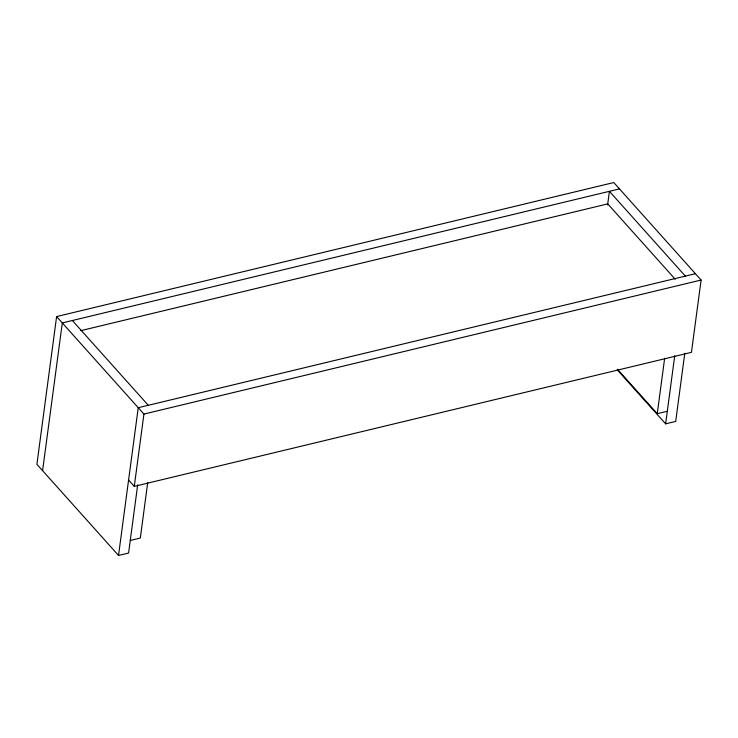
<?xml version="1.0" encoding="UTF-8"?>
<svg xmlns="http://www.w3.org/2000/svg" width="738" height="738" viewBox="0 0 738 738"><rect width="100%" height="100%" fill="white"/><g stroke="black" fill="none" stroke-linecap="round" stroke-linejoin="round"><path stroke-width="1.11" d="M128.587 480.014L134.279 486.37L691.451 352.34L701.1 280.043L613.785 182.544L56.614 316.574L36.9 464.313L118.523 555.456L128.587 553.039L137.683 484.848M42.592 470.669L62.306 322.93L619.477 188.9M118.523 555.456L138.237 407.717L695.408 273.687M134.279 486.37L143.928 414.073L56.614 316.574M147.72 482.597L140.321 538.039L130.257 540.465M607.595 204.961L609.413 191.327L685.344 276.104M667.309 411.269L657.254 413.695L664.652 358.244M684.79 353.234L675.694 421.426L665.63 423.843L674.735 355.661M80.756 330.67L607.743 203.9L675.233 279.259M143.928 414.073L701.1 280.043M617.365 369.157L657.254 413.695M617.319 369.895L665.63 423.843M72.37 320.513L148.292 405.3"/></g></svg>
